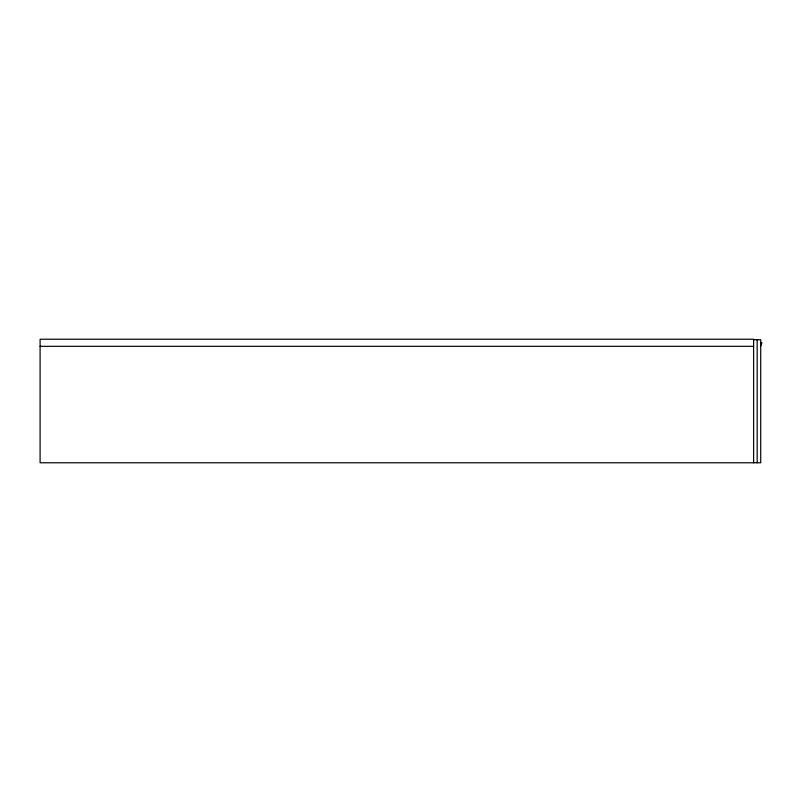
<?xml version="1.0" encoding="UTF-8"?>
<svg xmlns="http://www.w3.org/2000/svg" width="802" height="802" viewBox="0 0 802 802"><rect width="100%" height="100%" fill="white"/><g stroke="black" fill="none" stroke-linecap="round" stroke-linejoin="round"><path stroke-width="1.2" d="M760.717 346.113L761.9 342.544L760.717 342.544M753.619 339.727L760.717 339.727L760.717 462.774L40.1 462.774L40.1 339.226L753.619 339.226L753.619 462.774M40.1 346.324L753.619 346.324M757.168 339.727L757.168 462.774"/></g></svg>
